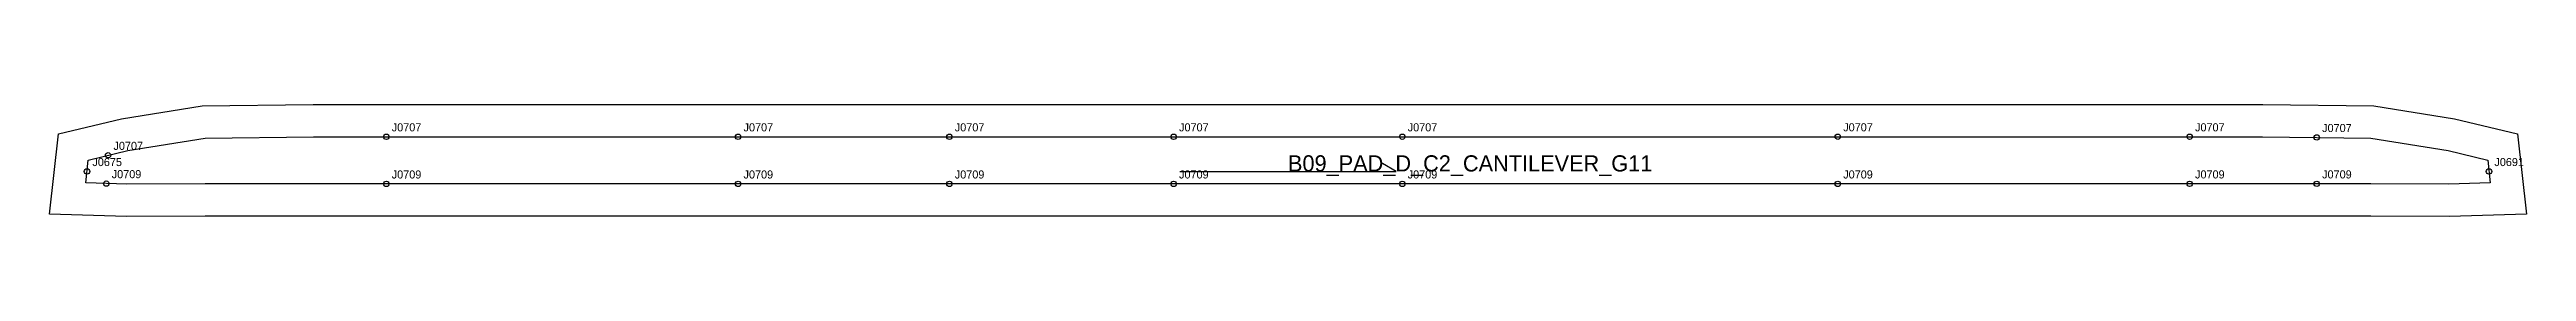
# Model space of a CAD drawing. Header units: millimetres. Extents: x -14 to 901, y -21 to 21.
import ezdxf

# ---------------------------------------------------------------- set-up
doc = ezdxf.new("R2010")
doc.units = ezdxf.units.MM
for name, color, linetype in [('CUT', 1, 'Continuous'), ('GRAIN', 3, 'Continuous'), ('LABEL', 7, 'Continuous'), ('NOTCH', 2, 'Continuous'), ('SEW', 5, 'Continuous')]:
    doc.layers.add(name, color=color, linetype=linetype)

msp = doc.modelspace()

# ---------------------------------------------------------------- linework, layer by layer
at = {"layer": 'CUT'}
msp.add_lwpolyline([(-10.99, 9.71), (12.28, 15.28), (42.14, 20.07), (83.17, 20.62), (137.14, 20.62), (202.8, 20.62), (277.72, 20.62), (359, 20.62), (443.54, 20.63), (528.07, 20.63), (609.36, 20.63), (684.27, 20.63), (749.93, 20.63), (803.9, 20.64), (844.94, 20.1), (874.8, 15.29), (898.05, 9.7), (901.4, -20.08), (872.92, -20.99), (843.87, -20.82), (803.82, -20.84), (749.93, -20.84), (684.27, -20.84), (609.36, -20.85), (528.07, -20.85), (443.54, -20.85), (359, -20.85), (277.72, -20.86), (202.8, -20.86), (137.14, -20.86), (83.26, -20.86), (43.2, -20.85), (14.15, -21), (-14.32, -20.07), (-10.99, 9.71)], close=True, dxfattribs=at)
at = {"layer": 'GRAIN'}
for p, q in [((403.54, -4.25), (483.54, -4.25)), ((483.54, -4.25), (478.54, -1.25))]:
    msp.add_line(p, q, dxfattribs=at)
at = {"layer": 'NOTCH'}
for centre in [(110.2, 8.62), (240.26, 8.62), (318.36, 8.62), (401.27, 8.62), (485.8, 8.63), (646.81, 8.63), (776.87, 8.63), (823.86, 8.37), (7.32, 1.75), (-0.47, -4.25), (6.68, -8.75), (110.2, -8.86), (240.26, -8.86), (318.36, -8.86), (401.27, -8.85), (485.8, -8.85), (646.81, -8.85), (776.88, -8.84), (823.86, -8.83), (887.55, -4.25)]:
    msp.add_circle(centre, 1, dxfattribs=at)
at = {"layer": 'SEW'}
msp.add_lwpolyline([(0, 0), (14.63, 3.5), (43.18, 8.09), (83.25, 8.62), (137.14, 8.62), (202.8, 8.62), (277.72, 8.62), (359, 8.62), (443.54, 8.63), (528.07, 8.63), (609.36, 8.63), (684.27, 8.63), (749.93, 8.63), (803.82, 8.64), (843.9, 8.11), (872.44, 3.51), (887.07, 0), (888.02, -8.5), (872.76, -8.99), (843.9, -8.82), (803.82, -8.84), (749.93, -8.84), (684.27, -8.84), (609.36, -8.85), (528.07, -8.85), (443.54, -8.85), (359, -8.85), (277.72, -8.86), (202.8, -8.86), (137.14, -8.86), (83.25, -8.86), (43.17, -8.85), (14.31, -9), (-0.95, -8.5)], close=True, dxfattribs=at)

# ---------------------------------------------------------------- texts
at = {"layer": 'LABEL'}
for s, height, p in [('J0707', 3, (112.2, 10.62)), ('J0707', 3, (242.26, 10.62)), ('J0707', 3, (320.36, 10.62)), ('J0707', 3, (403.27, 10.62)), ('J0707', 3, (487.8, 10.63)), ('J0707', 3, (648.81, 10.63)), ('J0707', 3, (778.87, 10.63)), ('J0707', 3, (825.86, 10.37)), ('J0675', 3, (1.53, -2.25)), ('J0707', 3, (9.32, 3.75)), ('B09_PAD_D_C2_CANTILEVER_G11', 6, (443.54, -4.25)), ('J0691', 3, (889.55, -2.25)), ('J0709', 3, (8.68, -6.75)), ('J0709', 3, (112.2, -6.86)), ('J0709', 3, (242.26, -6.86)), ('J0709', 3, (320.36, -6.86)), ('J0709', 3, (403.27, -6.85)), ('J0709', 3, (487.8, -6.85)), ('J0709', 3, (648.81, -6.85)), ('J0709', 3, (778.88, -6.84)), ('J0709', 3, (825.86, -6.83))]:
    msp.add_text(s, height=height, dxfattribs=at).set_placement(p)

doc.saveas('drawing.dxf')
